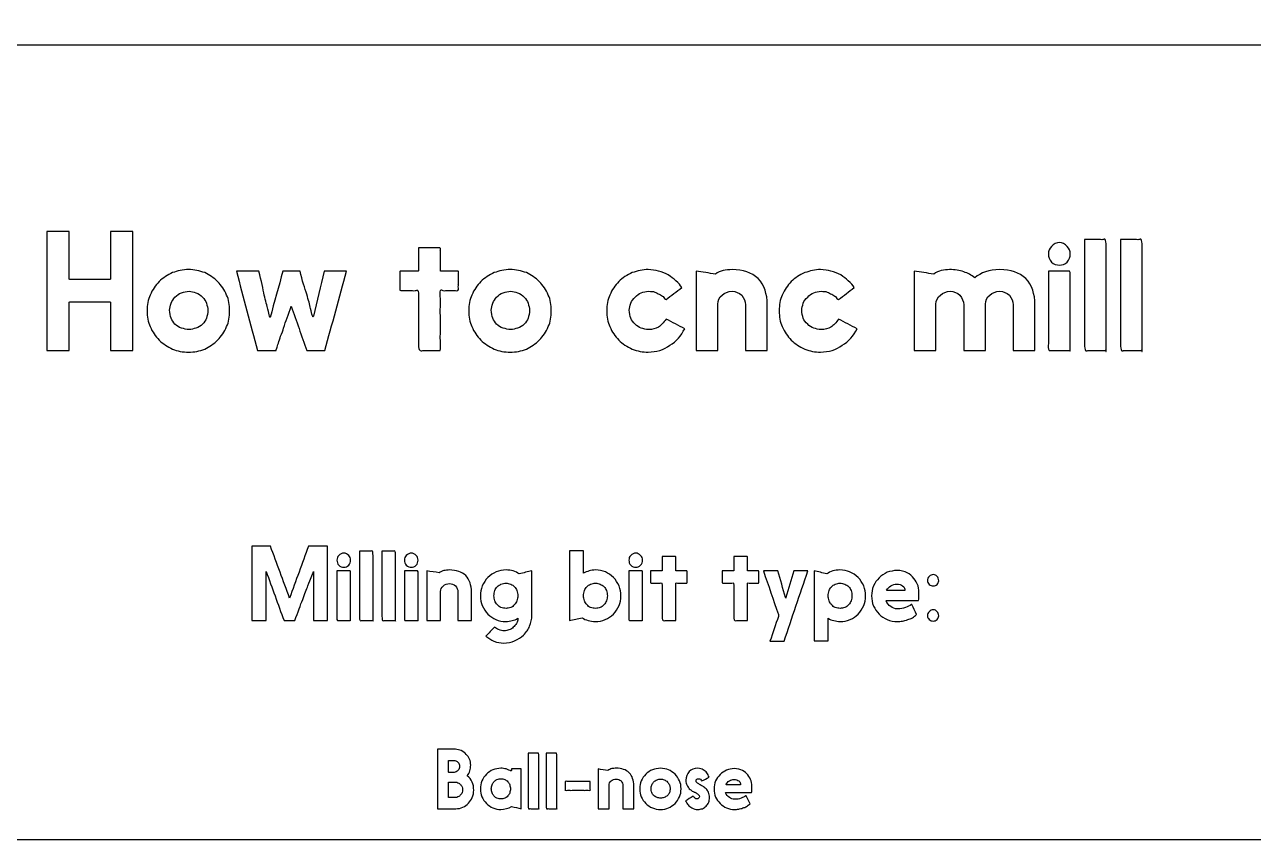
# Model space of a CAD drawing. Header units: millimetres. Extents: x 25 to 322, y 25 to 446.
# Drawn here: x 155.5 to 237.4, y 392 to 446.4 of the extents above; entities that cross this region are included whole.
import ezdxf

# ---------------------------------------------------------------- set-up
doc = ezdxf.new("R2010")
doc.units = ezdxf.units.MM
doc.header["$MEASUREMENT"] = 0
doc.layers.add('Work layer', color=254, linetype='Continuous', true_color=0xdddddd)

msp = doc.modelspace()

# ---------------------------------------------------------------- linework, layer by layer
at = {"layer": 'Work layer'}
msp.add_lwpolyline([(75, 392), (312, 392)], dxfattribs=at)
msp.add_rational_spline([(25, 28), (25, 25), (28, 25), (173.5, 25), (319, 25), (322, 25), (322, 28), (322, 235), (322, 442), (322, 445), (319, 445), (173.5, 445), (28, 445), (25, 445), (25, 442), (25, 235), (25, 28)], [1, 0.707106781187, 1, 1, 1, 0.707106781187, 1, 1, 1, 0.707106781187, 1, 1, 1, 0.707106781187, 1, 1, 1], degree=2, knots=[0, 0, 0, 4.712389, 4.712389, 295.712389, 295.712389, 300.424778, 300.424778, 714.424778, 714.424778, 719.137167, 719.137167, 1010.137167, 1010.137167, 1014.849556, 1014.849556, 1428.849556, 1428.849556, 1428.849556], dxfattribs=at)
for points, degree, knots in [([(161.2, 432.56), (161.7, 432.56), (162.2, 432.56), (162.7, 432.56), (162.7, 429.91), (162.7, 427.26), (162.7, 424.61), (162.2, 424.61), (161.7, 424.61), (161.2, 424.61), (161.2, 425.677), (161.2, 426.743), (161.2, 427.81), (161.2, 427.81), (161.2, 427.86), (161.15, 427.86), (160.267, 427.86), (159.383, 427.86), (158.5, 427.86), (158.45, 427.86), (158.45, 427.81), (158.45, 427.81), (158.45, 426.743), (158.45, 425.677), (158.45, 424.61), (157.95, 424.61), (157.45, 424.61), (156.95, 424.61), (156.95, 427.26), (156.95, 429.91), (156.95, 432.56), (157.45, 432.56), (157.95, 432.56), (158.45, 432.56), (158.45, 431.51), (158.45, 430.46), (158.45, 429.41), (158.45, 429.36), (158.45, 429.36), (158.5, 429.36), (159.383, 429.36), (160.267, 429.36), (161.15, 429.36), (161.2, 429.36), (161.2, 429.36), (161.2, 429.41), (161.2, 430.46), (161.2, 431.51), (161.2, 432.56)], 3, [0, 0, 0, 0, 1, 1, 1, 2, 2, 2, 3, 3, 3, 4, 4, 4, 5, 5, 5, 6, 6, 6, 7, 7, 7, 8, 8, 8, 9, 9, 9, 10, 10, 10, 11, 11, 11, 12, 12, 12, 13, 13, 13, 14, 14, 14, 15, 15, 15, 16, 16, 16, 16]), ([(226.15, 432.01), (226.875, 432.01), (227.6, 432.01), (227.6, 428.31), (227.6, 424.61), (226.875, 424.61), (226.15, 424.61), (226.15, 428.31), (226.15, 432.01)], 2, [0, 0, 0, 1, 1, 2, 2, 3, 3, 4, 4, 4]), ([(228.55, 432.01), (229.275, 432.01), (230, 432.01), (230, 428.31), (230, 424.61), (229.275, 424.61), (228.55, 424.61), (228.55, 428.31), (228.55, 432.01)], 2, [0, 0, 0, 1, 1, 2, 2, 3, 3, 4, 4, 4]), ([(181.75, 431.46), (182.475, 431.46), (183.2, 431.46), (183.2, 430.685), (183.2, 429.91), (183.8, 429.91), (184.4, 429.91), (184.4, 429.26), (184.4, 428.61), (183.8, 428.61), (183.2, 428.61), (183.2, 426.61), (183.2, 424.61), (182.475, 424.61), (181.75, 424.61), (181.75, 426.61), (181.75, 428.61), (181.125, 428.61), (180.5, 428.61), (180.5, 429.26), (180.5, 429.91), (181.125, 429.91), (181.75, 429.91), (181.75, 430.685), (181.75, 431.46)], 2, [0, 0, 0, 1, 1, 2, 2, 3, 3, 4, 4, 5, 5, 6, 6, 7, 7, 8, 8, 9, 9, 10, 10, 11, 11, 12, 12, 12]), ([(223.75, 431.06), (223.75, 431.26), (223.8, 431.41), (223.95, 431.56), (224.1, 431.71), (224.3, 431.81), (224.5, 431.81), (224.65, 431.81), (224.85, 431.71), (225, 431.56), (225.15, 431.41), (225.2, 431.26), (225.2, 431.06), (225.2, 430.86), (225.15, 430.66), (225, 430.51), (224.85, 430.36), (224.65, 430.31), (224.5, 430.31), (224.3, 430.31), (224.1, 430.36), (223.95, 430.51), (223.8, 430.66), (223.75, 430.86), (223.75, 431.06)], 3, [0, 0, 0, 0, 1, 1, 1, 2, 2, 2, 3, 3, 3, 4, 4, 4, 5, 5, 5, 6, 6, 6, 7, 7, 7, 8, 8, 8, 8]), ([(163.65, 427.26), (163.65, 427.66), (163.7, 428.01), (163.85, 428.31), (164, 428.66), (164.2, 428.96), (164.45, 429.21), (164.7, 429.46), (165, 429.66), (165.35, 429.81), (165.65, 429.91), (166.05, 430.01), (166.4, 430.01), (166.8, 430.01), (167.15, 429.91), (167.5, 429.81), (167.8, 429.66), (168.1, 429.46), (168.35, 429.21), (168.6, 428.96), (168.8, 428.66), (168.95, 428.31), (169.1, 428.01), (169.15, 427.66), (169.15, 427.26), (169.15, 426.86), (169.1, 426.51), (168.95, 426.21), (168.8, 425.86), (168.6, 425.56), (168.35, 425.31), (168.1, 425.06), (167.8, 424.86), (167.5, 424.71), (167.15, 424.56), (166.8, 424.51), (166.4, 424.51), (166.05, 424.51), (165.65, 424.56), (165.35, 424.71), (165, 424.86), (164.7, 425.06), (164.45, 425.31), (164.2, 425.56), (164, 425.86), (163.85, 426.21), (163.7, 426.51), (163.65, 426.86), (163.65, 427.26)], 3, [0, 0, 0, 0, 1, 1, 1, 2, 2, 2, 3, 3, 3, 4, 4, 4, 5, 5, 5, 6, 6, 6, 7, 7, 7, 8, 8, 8, 9, 9, 9, 10, 10, 10, 11, 11, 11, 12, 12, 12, 13, 13, 13, 14, 14, 14, 15, 15, 15, 16, 16, 16, 16]), ([(174.3, 424.61), (173.95, 425.593), (173.6, 426.577), (173.25, 427.56), (173.05, 427.01), (172.9, 426.56), (172.75, 426.11), (172.7, 425.96), (172.65, 425.76), (172.55, 425.56), (172.5, 425.41), (172.45, 425.26), (172.4, 425.11), (172.35, 424.96), (172.35, 424.86), (172.3, 424.76), (172.25, 424.66), (172.25, 424.61), (172.25, 424.61), (171.833, 424.61), (171.417, 424.61), (171, 424.61), (170.533, 426.377), (170.067, 428.143), (169.6, 429.91), (170.1, 429.91), (170.6, 429.91), (171.1, 429.91), (171.25, 429.26), (171.4, 428.71), (171.45, 428.31), (171.55, 427.91), (171.65, 427.61), (171.7, 427.36), (171.75, 427.16), (171.8, 427.01), (171.8, 426.91), (171.8, 426.86), (171.85, 426.81), (171.85, 426.81), (172.133, 427.843), (172.417, 428.877), (172.7, 429.91), (173.083, 429.91), (173.467, 429.91), (173.85, 429.91), (174, 429.26), (174.15, 428.76), (174.3, 428.36), (174.4, 427.96), (174.5, 427.66), (174.55, 427.41), (174.6, 427.21), (174.65, 427.06), (174.65, 426.96), (174.7, 426.91), (174.7, 426.86), (174.7, 426.86), (174.7, 426.86), (174.75, 426.86), (174.75, 426.91), (174.983, 427.91), (175.217, 428.91), (175.45, 429.91), (175.95, 429.91), (176.45, 429.91), (176.95, 429.91), (176.467, 428.143), (175.983, 426.377), (175.5, 424.61), (175.1, 424.61), (174.7, 424.61), (174.3, 424.61)], 3, [0, 0, 0, 0, 1.041667, 1.041667, 1.041667, 2.083333, 2.083333, 2.083333, 3.125, 3.125, 3.125, 4.166667, 4.166667, 4.166667, 5.208333, 5.208333, 5.208333, 6.25, 6.25, 6.25, 7.291667, 7.291667, 7.291667, 8.333333, 8.333333, 8.333333, 9.375, 9.375, 9.375, 10.416667, 10.416667, 10.416667, 11.458333, 11.458333, 11.458333, 12.5, 12.5, 12.5, 13.541667, 13.541667, 13.541667, 14.583333, 14.583333, 14.583333, 15.625, 15.625, 15.625, 16.666667, 16.666667, 16.666667, 17.708333, 17.708333, 17.708333, 18.75, 18.75, 18.75, 19.791667, 19.791667, 19.791667, 20.833333, 20.833333, 20.833333, 21.875, 21.875, 21.875, 22.916667, 22.916667, 22.916667, 23.958333, 23.958333, 23.958333, 25, 25, 25, 25]), ([(185.1, 427.26), (185.1, 427.66), (185.15, 428.01), (185.3, 428.31), (185.45, 428.66), (185.65, 428.96), (185.9, 429.21), (186.15, 429.46), (186.45, 429.66), (186.8, 429.81), (187.1, 429.91), (187.5, 430.01), (187.85, 430.01), (188.25, 430.01), (188.6, 429.91), (188.95, 429.81), (189.25, 429.66), (189.55, 429.46), (189.8, 429.21), (190.05, 428.96), (190.25, 428.66), (190.4, 428.31), (190.55, 428.01), (190.6, 427.66), (190.6, 427.26), (190.6, 426.86), (190.55, 426.51), (190.4, 426.21), (190.25, 425.86), (190.05, 425.56), (189.8, 425.31), (189.55, 425.06), (189.25, 424.86), (188.95, 424.71), (188.6, 424.56), (188.25, 424.51), (187.85, 424.51), (187.5, 424.51), (187.1, 424.56), (186.8, 424.71), (186.45, 424.86), (186.15, 425.06), (185.9, 425.31), (185.65, 425.56), (185.45, 425.86), (185.3, 426.21), (185.15, 426.51), (185.1, 426.86), (185.1, 427.26)], 3, [0, 0, 0, 0, 1, 1, 1, 2, 2, 2, 3, 3, 3, 4, 4, 4, 5, 5, 5, 6, 6, 6, 7, 7, 7, 8, 8, 8, 9, 9, 9, 10, 10, 10, 11, 11, 11, 12, 12, 12, 13, 13, 13, 14, 14, 14, 15, 15, 15, 16, 16, 16, 16]), ([(197.05, 430.01), (197.3, 430.01), (197.55, 429.96), (197.75, 429.91), (198, 429.86), (198.2, 429.76), (198.4, 429.66), (198.6, 429.51), (198.75, 429.41), (198.9, 429.26), (199.1, 429.11), (199.2, 428.96), (199.3, 428.81), (198.95, 428.543), (198.6, 428.277), (198.25, 428.01), (198.2, 428.06), (198.1, 428.11), (198.05, 428.21), (198, 428.26), (197.9, 428.31), (197.8, 428.36), (197.7, 428.41), (197.6, 428.46), (197.5, 428.51), (197.4, 428.56), (197.25, 428.56), (197.1, 428.56), (196.9, 428.56), (196.75, 428.51), (196.6, 428.46), (196.45, 428.41), (196.3, 428.31), (196.2, 428.16), (196.05, 428.06), (195.95, 427.91), (195.9, 427.76), (195.85, 427.61), (195.8, 427.46), (195.8, 427.31), (195.8, 427.11), (195.85, 426.91), (195.9, 426.76), (195.95, 426.61), (196.05, 426.51), (196.2, 426.36), (196.3, 426.26), (196.45, 426.16), (196.6, 426.11), (196.75, 426.06), (196.9, 426.01), (197.1, 426.01), (197.35, 426.01), (197.55, 426.06), (197.75, 426.16), (197.9, 426.31), (198.1, 426.46), (198.25, 426.71), (198.667, 426.493), (199.083, 426.277), (199.5, 426.06), (199.25, 425.61), (198.95, 425.21), (198.5, 424.96), (198.1, 424.66), (197.6, 424.51), (197.05, 424.51), (196.7, 424.51), (196.35, 424.56), (196, 424.71), (195.65, 424.86), (195.35, 425.06), (195.1, 425.31), (194.85, 425.56), (194.65, 425.86), (194.5, 426.21), (194.35, 426.51), (194.3, 426.86), (194.3, 427.26), (194.3, 427.66), (194.35, 428.01), (194.5, 428.31), (194.65, 428.66), (194.85, 428.96), (195.1, 429.21), (195.35, 429.46), (195.65, 429.66), (196, 429.81), (196.35, 429.91), (196.7, 430.01), (197.05, 430.01)], 3, [0, 0, 0, 0, 1, 1, 1, 2, 2, 2, 3, 3, 3, 4, 4, 4, 5, 5, 5, 6, 6, 6, 7, 7, 7, 8, 8, 8, 9, 9, 9, 10, 10, 10, 11, 11, 11, 12, 12, 12, 13, 13, 13, 14, 14, 14, 15, 15, 15, 16, 16, 16, 17, 17, 17, 18, 18, 18, 19, 19, 19, 20, 20, 20, 21, 21, 21, 22, 22, 22, 23, 23, 23, 24, 24, 24, 25, 25, 25, 26, 26, 26, 27, 27, 27, 28, 28, 28, 29, 29, 29, 30, 30, 30, 30]), ([(200.25, 429.91), (200.683, 429.843), (201.117, 429.777), (201.55, 429.71), (201.7, 429.81), (201.9, 429.91), (202.05, 429.96), (202.25, 429.96), (202.45, 430.01), (202.65, 430.01), (203.4, 430.01), (203.95, 429.81), (204.4, 429.41), (204.8, 428.96), (205, 428.41), (205, 427.66), (205, 426.643), (205, 425.627), (205, 424.61), (204.517, 424.61), (204.033, 424.61), (203.55, 424.61), (203.55, 425.627), (203.55, 426.643), (203.55, 427.66), (203.55, 427.91), (203.45, 428.11), (203.3, 428.31), (203.1, 428.46), (202.9, 428.56), (202.65, 428.56), (202.4, 428.56), (202.15, 428.46), (202, 428.31), (201.8, 428.16), (201.7, 427.96), (201.7, 427.71), (201.7, 426.677), (201.7, 425.643), (201.7, 424.61), (201.217, 424.61), (200.733, 424.61), (200.25, 424.61), (200.25, 426.377), (200.25, 428.143), (200.25, 429.91)], 3, [0, 0, 0, 0, 1, 1, 1, 2, 2, 2, 3, 3, 3, 4, 4, 4, 5, 5, 5, 6, 6, 6, 7, 7, 7, 8, 8, 8, 9, 9, 9, 10, 10, 10, 11, 11, 11, 12, 12, 12, 13, 13, 13, 14, 14, 14, 15, 15, 15, 15]), ([(208.55, 430.01), (208.8, 430.01), (209.05, 429.96), (209.25, 429.91), (209.5, 429.86), (209.7, 429.76), (209.9, 429.66), (210.1, 429.51), (210.25, 429.41), (210.4, 429.26), (210.6, 429.11), (210.7, 428.96), (210.8, 428.81), (210.45, 428.543), (210.1, 428.277), (209.75, 428.01), (209.7, 428.06), (209.6, 428.11), (209.55, 428.21), (209.5, 428.26), (209.4, 428.31), (209.3, 428.36), (209.2, 428.41), (209.1, 428.46), (209, 428.51), (208.9, 428.56), (208.75, 428.56), (208.6, 428.56), (208.4, 428.56), (208.25, 428.51), (208.1, 428.46), (207.95, 428.41), (207.8, 428.31), (207.7, 428.16), (207.55, 428.06), (207.45, 427.91), (207.4, 427.76), (207.35, 427.61), (207.3, 427.46), (207.3, 427.31), (207.3, 427.11), (207.35, 426.91), (207.4, 426.76), (207.45, 426.61), (207.55, 426.51), (207.7, 426.36), (207.8, 426.26), (207.95, 426.16), (208.1, 426.11), (208.25, 426.06), (208.4, 426.01), (208.6, 426.01), (208.85, 426.01), (209.05, 426.06), (209.25, 426.16), (209.4, 426.31), (209.6, 426.46), (209.75, 426.71), (210.167, 426.493), (210.583, 426.277), (211, 426.06), (210.75, 425.61), (210.45, 425.21), (210, 424.96), (209.6, 424.66), (209.1, 424.51), (208.55, 424.51), (208.2, 424.51), (207.85, 424.56), (207.5, 424.71), (207.15, 424.86), (206.85, 425.06), (206.6, 425.31), (206.35, 425.56), (206.15, 425.86), (206, 426.21), (205.85, 426.51), (205.8, 426.86), (205.8, 427.26), (205.8, 427.66), (205.85, 428.01), (206, 428.31), (206.15, 428.66), (206.35, 428.96), (206.6, 429.21), (206.85, 429.46), (207.15, 429.66), (207.5, 429.81), (207.85, 429.91), (208.2, 430.01), (208.55, 430.01)], 3, [0, 0, 0, 0, 1, 1, 1, 2, 2, 2, 3, 3, 3, 4, 4, 4, 5, 5, 5, 6, 6, 6, 7, 7, 7, 8, 8, 8, 9, 9, 9, 10, 10, 10, 11, 11, 11, 12, 12, 12, 13, 13, 13, 14, 14, 14, 15, 15, 15, 16, 16, 16, 17, 17, 17, 18, 18, 18, 19, 19, 19, 20, 20, 20, 21, 21, 21, 22, 22, 22, 23, 23, 23, 24, 24, 24, 25, 25, 25, 26, 26, 26, 27, 27, 27, 28, 28, 28, 29, 29, 29, 30, 30, 30, 30]), ([(214.8, 429.91), (215.233, 429.843), (215.667, 429.777), (216.1, 429.71), (216.25, 429.81), (216.45, 429.91), (216.6, 429.96), (216.8, 429.96), (217, 430.01), (217.15, 430.01), (217.5, 430.01), (217.85, 429.96), (218.1, 429.86), (218.4, 429.76), (218.6, 429.66), (218.85, 429.46), (219.25, 429.81), (219.8, 430.01), (220.5, 430.01), (221.25, 430.01), (221.8, 429.81), (222.25, 429.41), (222.65, 428.96), (222.85, 428.41), (222.85, 427.66), (222.85, 426.643), (222.85, 425.627), (222.85, 424.61), (222.367, 424.61), (221.883, 424.61), (221.4, 424.61), (221.4, 425.627), (221.4, 426.643), (221.4, 427.66), (221.4, 427.91), (221.3, 428.11), (221.15, 428.31), (220.95, 428.46), (220.75, 428.56), (220.5, 428.56), (220.25, 428.56), (220, 428.46), (219.85, 428.31), (219.65, 428.16), (219.55, 427.96), (219.55, 427.71), (219.55, 426.677), (219.55, 425.643), (219.55, 424.61), (219.067, 424.61), (218.583, 424.61), (218.1, 424.61), (218.1, 425.627), (218.1, 426.643), (218.1, 427.66), (218.1, 427.91), (218, 428.11), (217.85, 428.31), (217.65, 428.46), (217.45, 428.56), (217.2, 428.56), (216.95, 428.56), (216.7, 428.46), (216.55, 428.31), (216.35, 428.16), (216.25, 427.96), (216.25, 427.71), (216.25, 426.677), (216.25, 425.643), (216.25, 424.61), (215.767, 424.61), (215.283, 424.61), (214.8, 424.61), (214.8, 426.377), (214.8, 428.143), (214.8, 429.91)], 3, [0, 0, 0, 0, 1, 1, 1, 2, 2, 2, 3, 3, 3, 4, 4, 4, 5, 5, 5, 6, 6, 6, 7, 7, 7, 8, 8, 8, 9, 9, 9, 10, 10, 10, 11, 11, 11, 12, 12, 12, 13, 13, 13, 14, 14, 14, 15, 15, 15, 16, 16, 16, 17, 17, 17, 18, 18, 18, 19, 19, 19, 20, 20, 20, 21, 21, 21, 22, 22, 22, 23, 23, 23, 24, 24, 24, 25, 25, 25, 25]), ([(223.75, 429.91), (224.475, 429.91), (225.2, 429.91), (225.2, 427.26), (225.2, 424.61), (224.475, 424.61), (223.75, 424.61), (223.75, 427.26), (223.75, 429.91)], 2, [0, 0, 0, 1, 1, 2, 2, 3, 3, 4, 4, 4]), ([(165.15, 427.31), (165.15, 427.11), (165.2, 426.91), (165.25, 426.76), (165.3, 426.61), (165.4, 426.51), (165.5, 426.36), (165.65, 426.26), (165.75, 426.16), (165.95, 426.11), (166.1, 426.06), (166.25, 426.01), (166.45, 426.01), (166.6, 426.01), (166.75, 426.06), (166.9, 426.11), (167.1, 426.16), (167.2, 426.26), (167.35, 426.36), (167.45, 426.51), (167.55, 426.61), (167.6, 426.76), (167.65, 426.91), (167.7, 427.11), (167.7, 427.31), (167.7, 427.46), (167.65, 427.61), (167.6, 427.76), (167.55, 427.91), (167.45, 428.06), (167.35, 428.16), (167.2, 428.31), (167.1, 428.41), (166.9, 428.46), (166.75, 428.51), (166.6, 428.56), (166.45, 428.56), (166.25, 428.56), (166.1, 428.51), (165.95, 428.46), (165.75, 428.41), (165.65, 428.31), (165.5, 428.16), (165.4, 428.06), (165.3, 427.91), (165.25, 427.76), (165.2, 427.61), (165.15, 427.46), (165.15, 427.31)], 3, [0, 0, 0, 0, 1, 1, 1, 2, 2, 2, 3, 3, 3, 4, 4, 4, 5, 5, 5, 6, 6, 6, 7, 7, 7, 8, 8, 8, 9, 9, 9, 10, 10, 10, 11, 11, 11, 12, 12, 12, 13, 13, 13, 14, 14, 14, 15, 15, 15, 16, 16, 16, 16]), ([(186.6, 427.31), (186.6, 427.11), (186.65, 426.91), (186.7, 426.76), (186.75, 426.61), (186.85, 426.51), (186.95, 426.36), (187.1, 426.26), (187.2, 426.16), (187.4, 426.11), (187.55, 426.06), (187.7, 426.01), (187.9, 426.01), (188.05, 426.01), (188.2, 426.06), (188.35, 426.11), (188.55, 426.16), (188.65, 426.26), (188.8, 426.36), (188.9, 426.51), (189, 426.61), (189.05, 426.76), (189.1, 426.91), (189.15, 427.11), (189.15, 427.31), (189.15, 427.46), (189.1, 427.61), (189.05, 427.76), (189, 427.91), (188.9, 428.06), (188.8, 428.16), (188.65, 428.31), (188.55, 428.41), (188.35, 428.46), (188.2, 428.51), (188.05, 428.56), (187.9, 428.56), (187.7, 428.56), (187.55, 428.51), (187.4, 428.46), (187.2, 428.41), (187.1, 428.31), (186.95, 428.16), (186.85, 428.06), (186.75, 427.91), (186.7, 427.76), (186.65, 427.61), (186.6, 427.46), (186.6, 427.31)], 3, [0, 0, 0, 0, 1, 1, 1, 2, 2, 2, 3, 3, 3, 4, 4, 4, 5, 5, 5, 6, 6, 6, 7, 7, 7, 8, 8, 8, 9, 9, 9, 10, 10, 10, 11, 11, 11, 12, 12, 12, 13, 13, 13, 14, 14, 14, 15, 15, 15, 16, 16, 16, 16]), ([(174.4, 411.567), (174.827, 411.567), (175.254, 411.567), (175.681, 411.567), (175.681, 409.911), (175.681, 408.254), (175.681, 406.598), (175.369, 406.598), (175.056, 406.598), (174.744, 406.598), (174.744, 407.692), (174.744, 408.786), (174.744, 409.879), (174.744, 409.848), (174.713, 409.817), (174.713, 409.754), (174.681, 409.723), (174.65, 409.629), (174.588, 409.473), (174.525, 409.348), (174.463, 409.161), (174.369, 408.911), (174.275, 408.692), (174.15, 408.379), (174.025, 408.004), (173.869, 407.629), (173.713, 407.161), (173.494, 406.598), (173.254, 406.598), (173.015, 406.598), (172.775, 406.598), (172.379, 407.692), (171.983, 408.786), (171.588, 409.879), (171.588, 408.786), (171.588, 407.692), (171.588, 406.598), (171.265, 406.598), (170.942, 406.598), (170.619, 406.598), (170.619, 408.254), (170.619, 409.911), (170.619, 411.567), (171.035, 411.567), (171.452, 411.567), (171.869, 411.567), (172.296, 410.411), (172.723, 409.254), (173.15, 408.098), (173.567, 409.254), (173.983, 410.411), (174.4, 411.567)], 3, [0, 0, 0, 0, 1.058824, 1.058824, 1.058824, 2.117647, 2.117647, 2.117647, 3.176471, 3.176471, 3.176471, 4.235294, 4.235294, 4.235294, 5.294118, 5.294118, 5.294118, 6.352941, 6.352941, 6.352941, 7.411765, 7.411765, 7.411765, 8.470588, 8.470588, 8.470588, 9.529412, 9.529412, 9.529412, 10.588235, 10.588235, 10.588235, 11.647059, 11.647059, 11.647059, 12.705882, 12.705882, 12.705882, 13.764706, 13.764706, 13.764706, 14.823529, 14.823529, 14.823529, 15.882353, 15.882353, 15.882353, 16.941176, 16.941176, 16.941176, 18, 18, 18, 18]), ([(176.306, 410.629), (176.306, 410.754), (176.338, 410.848), (176.431, 410.942), (176.525, 411.036), (176.65, 411.098), (176.775, 411.098), (176.869, 411.098), (176.994, 411.036), (177.088, 410.942), (177.181, 410.848), (177.213, 410.754), (177.213, 410.629), (177.213, 410.504), (177.181, 410.379), (177.088, 410.286), (176.994, 410.192), (176.869, 410.161), (176.775, 410.161), (176.65, 410.161), (176.525, 410.192), (176.431, 410.286), (176.338, 410.379), (176.306, 410.504), (176.306, 410.629)], 3, [0, 0, 0, 0, 1, 1, 1, 2, 2, 2, 3, 3, 3, 4, 4, 4, 5, 5, 5, 6, 6, 6, 7, 7, 7, 8, 8, 8, 8]), ([(177.806, 411.223), (178.259, 411.223), (178.713, 411.223), (178.713, 408.911), (178.713, 406.598), (178.259, 406.598), (177.806, 406.598), (177.806, 408.911), (177.806, 411.223)], 2, [0, 0, 0, 1, 1, 2, 2, 3, 3, 4, 4, 4]), ([(179.306, 411.223), (179.759, 411.223), (180.213, 411.223), (180.213, 408.911), (180.213, 406.598), (179.759, 406.598), (179.306, 406.598), (179.306, 408.911), (179.306, 411.223)], 2, [0, 0, 0, 1, 1, 2, 2, 3, 3, 4, 4, 4]), ([(180.806, 410.629), (180.806, 410.754), (180.838, 410.848), (180.931, 410.942), (181.025, 411.036), (181.15, 411.098), (181.275, 411.098), (181.369, 411.098), (181.494, 411.036), (181.588, 410.942), (181.681, 410.848), (181.713, 410.754), (181.713, 410.629), (181.713, 410.504), (181.681, 410.379), (181.588, 410.286), (181.494, 410.192), (181.369, 410.161), (181.275, 410.161), (181.15, 410.161), (181.025, 410.192), (180.931, 410.286), (180.838, 410.379), (180.806, 410.504), (180.806, 410.629)], 3, [0, 0, 0, 0, 1, 1, 1, 2, 2, 2, 3, 3, 3, 4, 4, 4, 5, 5, 5, 6, 6, 6, 7, 7, 7, 8, 8, 8, 8]), ([(191.806, 411.254), (192.119, 411.254), (192.431, 411.254), (192.744, 411.254), (192.744, 410.754), (192.744, 410.254), (192.744, 409.754), (192.869, 409.817), (192.994, 409.879), (193.119, 409.911), (193.244, 409.942), (193.4, 409.973), (193.556, 409.973), (193.775, 409.973), (193.994, 409.911), (194.213, 409.848), (194.4, 409.754), (194.588, 409.629), (194.744, 409.473), (194.9, 409.317), (195.025, 409.129), (195.119, 408.911), (195.213, 408.692), (195.244, 408.473), (195.244, 408.254), (195.244, 408.004), (195.213, 407.786), (195.119, 407.598), (195.025, 407.379), (194.9, 407.192), (194.744, 407.036), (194.588, 406.879), (194.4, 406.754), (194.181, 406.661), (193.994, 406.567), (193.775, 406.536), (193.525, 406.536), (193.369, 406.536), (193.213, 406.567), (193.056, 406.598), (192.9, 406.661), (192.775, 406.692), (192.65, 406.786), (192.369, 406.723), (192.088, 406.661), (191.806, 406.598), (191.806, 408.15), (191.806, 409.702), (191.806, 411.254)], 3, [0, 0, 0, 0, 1, 1, 1, 2, 2, 2, 3, 3, 3, 4, 4, 4, 5, 5, 5, 6, 6, 6, 7, 7, 7, 8, 8, 8, 9, 9, 9, 10, 10, 10, 11, 11, 11, 12, 12, 12, 13, 13, 13, 14, 14, 14, 15, 15, 15, 16, 16, 16, 16]), ([(195.775, 410.629), (195.775, 410.754), (195.806, 410.848), (195.9, 410.942), (195.994, 411.036), (196.119, 411.098), (196.244, 411.098), (196.338, 411.098), (196.463, 411.036), (196.556, 410.942), (196.65, 410.848), (196.681, 410.754), (196.681, 410.629), (196.681, 410.504), (196.65, 410.379), (196.556, 410.286), (196.463, 410.192), (196.338, 410.161), (196.244, 410.161), (196.119, 410.161), (195.994, 410.192), (195.9, 410.286), (195.806, 410.379), (195.775, 410.504), (195.775, 410.629)], 3, [0, 0, 0, 0, 1, 1, 1, 2, 2, 2, 3, 3, 3, 4, 4, 4, 5, 5, 5, 6, 6, 6, 7, 7, 7, 8, 8, 8, 8]), ([(197.994, 410.879), (198.447, 410.879), (198.9, 410.879), (198.9, 410.395), (198.9, 409.911), (199.275, 409.911), (199.65, 409.911), (199.65, 409.504), (199.65, 409.098), (199.275, 409.098), (198.9, 409.098), (198.9, 407.848), (198.9, 406.598), (198.447, 406.598), (197.994, 406.598), (197.994, 407.848), (197.994, 409.098), (197.603, 409.098), (197.213, 409.098), (197.213, 409.504), (197.213, 409.911), (197.603, 409.911), (197.994, 409.911), (197.994, 410.395), (197.994, 410.879)], 2, [0, 0, 0, 1, 1, 2, 2, 3, 3, 4, 4, 5, 5, 6, 6, 7, 7, 8, 8, 9, 9, 10, 10, 11, 11, 12, 12, 12]), ([(202.775, 410.879), (203.228, 410.879), (203.681, 410.879), (203.681, 410.395), (203.681, 409.911), (204.056, 409.911), (204.431, 409.911), (204.431, 409.504), (204.431, 409.098), (204.056, 409.098), (203.681, 409.098), (203.681, 407.848), (203.681, 406.598), (203.228, 406.598), (202.775, 406.598), (202.775, 407.848), (202.775, 409.098), (202.384, 409.098), (201.994, 409.098), (201.994, 409.504), (201.994, 409.911), (202.384, 409.911), (202.775, 409.911), (202.775, 410.395), (202.775, 410.879)], 2, [0, 0, 0, 1, 1, 2, 2, 3, 3, 4, 4, 5, 5, 6, 6, 7, 7, 8, 8, 9, 9, 10, 10, 11, 11, 12, 12, 12]), ([(176.306, 409.911), (176.759, 409.911), (177.213, 409.911), (177.213, 408.254), (177.213, 406.598), (176.759, 406.598), (176.306, 406.598), (176.306, 408.254), (176.306, 409.911)], 2, [0, 0, 0, 1, 1, 2, 2, 3, 3, 4, 4, 4]), ([(180.806, 409.911), (181.259, 409.911), (181.713, 409.911), (181.713, 408.254), (181.713, 406.598), (181.259, 406.598), (180.806, 406.598), (180.806, 408.254), (180.806, 409.911)], 2, [0, 0, 0, 1, 1, 2, 2, 3, 3, 4, 4, 4]), ([(182.306, 409.911), (182.577, 409.869), (182.848, 409.827), (183.119, 409.786), (183.213, 409.848), (183.338, 409.911), (183.431, 409.942), (183.556, 409.942), (183.681, 409.973), (183.806, 409.973), (184.275, 409.973), (184.619, 409.848), (184.9, 409.598), (185.15, 409.317), (185.275, 408.973), (185.275, 408.504), (185.275, 407.869), (185.275, 407.234), (185.275, 406.598), (184.973, 406.598), (184.671, 406.598), (184.369, 406.598), (184.369, 407.234), (184.369, 407.869), (184.369, 408.504), (184.369, 408.661), (184.306, 408.786), (184.213, 408.911), (184.088, 409.004), (183.963, 409.067), (183.806, 409.067), (183.65, 409.067), (183.494, 409.004), (183.4, 408.911), (183.275, 408.817), (183.213, 408.692), (183.213, 408.536), (183.213, 407.89), (183.213, 407.244), (183.213, 406.598), (182.91, 406.598), (182.608, 406.598), (182.306, 406.598), (182.306, 407.702), (182.306, 408.806), (182.306, 409.911)], 3, [0, 0, 0, 0, 1, 1, 1, 2, 2, 2, 3, 3, 3, 4, 4, 4, 5, 5, 5, 6, 6, 6, 7, 7, 7, 8, 8, 8, 9, 9, 9, 10, 10, 10, 11, 11, 11, 12, 12, 12, 13, 13, 13, 14, 14, 14, 15, 15, 15, 15]), ([(186.806, 406.161), (186.9, 406.098), (186.994, 406.036), (187.088, 406.004), (187.213, 405.942), (187.338, 405.911), (187.463, 405.911), (187.588, 405.911), (187.681, 405.942), (187.775, 405.973), (187.9, 406.004), (187.994, 406.067), (188.056, 406.161), (188.15, 406.223), (188.213, 406.317), (188.275, 406.411), (188.338, 406.504), (188.369, 406.598), (188.369, 406.723), (188.369, 406.734), (188.369, 406.744), (188.369, 406.754), (188.244, 406.661), (188.119, 406.629), (187.994, 406.598), (187.869, 406.567), (187.713, 406.536), (187.556, 406.536), (187.338, 406.536), (187.119, 406.567), (186.9, 406.661), (186.713, 406.754), (186.525, 406.879), (186.369, 407.036), (186.213, 407.192), (186.088, 407.379), (185.994, 407.598), (185.9, 407.786), (185.869, 408.004), (185.869, 408.254), (185.869, 408.473), (185.931, 408.692), (185.994, 408.911), (186.088, 409.129), (186.213, 409.317), (186.369, 409.473), (186.525, 409.629), (186.713, 409.754), (186.931, 409.848), (187.119, 409.911), (187.338, 409.973), (187.588, 409.973), (187.744, 409.973), (187.931, 409.942), (188.056, 409.911), (188.213, 409.848), (188.338, 409.786), (188.463, 409.723), (188.744, 409.786), (189.025, 409.848), (189.306, 409.911), (189.306, 408.921), (189.306, 407.931), (189.306, 406.942), (189.306, 406.692), (189.244, 406.442), (189.15, 406.223), (189.056, 406.004), (188.931, 405.817), (188.744, 405.629), (188.588, 405.473), (188.369, 405.348), (188.15, 405.254), (187.931, 405.129), (187.681, 405.098), (187.431, 405.098), (187.213, 405.098), (186.994, 405.129), (186.775, 405.223), (186.588, 405.317), (186.4, 405.411), (186.244, 405.567), (186.431, 405.765), (186.619, 405.963), (186.806, 406.161)], 3, [0, 0, 0, 0, 1.035714, 1.035714, 1.035714, 2.071429, 2.071429, 2.071429, 3.107143, 3.107143, 3.107143, 4.142857, 4.142857, 4.142857, 5.178571, 5.178571, 5.178571, 6.214286, 6.214286, 6.214286, 7.25, 7.25, 7.25, 8.285714, 8.285714, 8.285714, 9.321429, 9.321429, 9.321429, 10.357143, 10.357143, 10.357143, 11.392857, 11.392857, 11.392857, 12.428571, 12.428571, 12.428571, 13.464286, 13.464286, 13.464286, 14.5, 14.5, 14.5, 15.535714, 15.535714, 15.535714, 16.571429, 16.571429, 16.571429, 17.607143, 17.607143, 17.607143, 18.642857, 18.642857, 18.642857, 19.678571, 19.678571, 19.678571, 20.714286, 20.714286, 20.714286, 21.75, 21.75, 21.75, 22.785714, 22.785714, 22.785714, 23.821429, 23.821429, 23.821429, 24.857143, 24.857143, 24.857143, 25.892857, 25.892857, 25.892857, 26.928571, 26.928571, 26.928571, 27.964286, 27.964286, 27.964286, 29, 29, 29, 29]), ([(195.775, 409.911), (196.228, 409.911), (196.681, 409.911), (196.681, 408.254), (196.681, 406.598), (196.228, 406.598), (195.775, 406.598), (195.775, 408.254), (195.775, 409.911)], 2, [0, 0, 0, 1, 1, 2, 2, 3, 3, 4, 4, 4]), ([(206.119, 405.223), (205.806, 405.223), (205.494, 405.223), (205.181, 405.223), (205.369, 405.775), (205.556, 406.327), (205.744, 406.879), (205.744, 406.879), (205.744, 406.911), (205.744, 406.942), (205.744, 406.942), (205.744, 406.973), (205.744, 407.004), (205.41, 407.973), (205.077, 408.942), (204.744, 409.911), (205.067, 409.911), (205.39, 409.911), (205.713, 409.911), (205.879, 409.317), (206.046, 408.723), (206.213, 408.129), (206.213, 408.098), (206.244, 408.098), (206.244, 408.098), (206.244, 408.098), (206.244, 408.098), (206.244, 408.129), (206.421, 408.723), (206.598, 409.317), (206.775, 409.911), (207.088, 409.911), (207.4, 409.911), (207.713, 409.911), (207.181, 408.348), (206.65, 406.786), (206.119, 405.223)], 3, [0, 0, 0, 0, 1.166667, 1.166667, 1.166667, 2.333333, 2.333333, 2.333333, 3.5, 3.5, 3.5, 4.666667, 4.666667, 4.666667, 5.833333, 5.833333, 5.833333, 7, 7, 7, 8.166667, 8.166667, 8.166667, 9.333333, 9.333333, 9.333333, 10.5, 10.5, 10.5, 11.666667, 11.666667, 11.666667, 12.833333, 12.833333, 12.833333, 14, 14, 14, 14]), ([(208.119, 409.911), (208.4, 409.848), (208.681, 409.786), (208.963, 409.723), (209.088, 409.786), (209.213, 409.848), (209.369, 409.911), (209.525, 409.942), (209.681, 409.973), (209.838, 409.973), (210.088, 409.973), (210.306, 409.911), (210.494, 409.848), (210.713, 409.754), (210.9, 409.629), (211.056, 409.473), (211.213, 409.317), (211.338, 409.129), (211.431, 408.911), (211.525, 408.692), (211.556, 408.473), (211.556, 408.254), (211.556, 408.004), (211.525, 407.786), (211.431, 407.598), (211.338, 407.379), (211.213, 407.192), (211.056, 407.036), (210.9, 406.879), (210.744, 406.754), (210.525, 406.661), (210.306, 406.567), (210.088, 406.536), (209.869, 406.536), (209.713, 406.536), (209.588, 406.567), (209.431, 406.598), (209.306, 406.629), (209.181, 406.661), (209.056, 406.754), (209.056, 406.254), (209.056, 405.754), (209.056, 405.254), (208.744, 405.254), (208.431, 405.254), (208.119, 405.254), (208.119, 406.806), (208.119, 408.359), (208.119, 409.911)], 3, [0, 0, 0, 0, 1, 1, 1, 2, 2, 2, 3, 3, 3, 4, 4, 4, 5, 5, 5, 6, 6, 6, 7, 7, 7, 8, 8, 8, 9, 9, 9, 10, 10, 10, 11, 11, 11, 12, 12, 12, 13, 13, 13, 14, 14, 14, 15, 15, 15, 16, 16, 16, 16]), ([(213.681, 407.379), (213.9, 407.379), (214.056, 407.411), (214.213, 407.473), (214.369, 407.536), (214.494, 407.598), (214.619, 407.661), (214.629, 407.661), (214.64, 407.661), (214.65, 407.661), (214.754, 407.442), (214.858, 407.223), (214.963, 407.004), (214.869, 406.911), (214.775, 406.848), (214.681, 406.786), (214.588, 406.723), (214.463, 406.692), (214.369, 406.661), (214.244, 406.598), (214.119, 406.598), (214.025, 406.567), (213.9, 406.536), (213.775, 406.536), (213.681, 406.536), (213.431, 406.536), (213.213, 406.567), (212.994, 406.661), (212.806, 406.754), (212.619, 406.879), (212.463, 407.036), (212.306, 407.192), (212.181, 407.379), (212.088, 407.567), (211.994, 407.786), (211.963, 408.004), (211.963, 408.254), (211.963, 408.473), (211.994, 408.692), (212.088, 408.911), (212.181, 409.129), (212.306, 409.286), (212.463, 409.442), (212.619, 409.598), (212.806, 409.723), (212.994, 409.817), (213.213, 409.879), (213.431, 409.942), (213.65, 409.942), (213.931, 409.942), (214.15, 409.879), (214.338, 409.786), (214.525, 409.692), (214.65, 409.567), (214.775, 409.411), (214.9, 409.254), (214.994, 409.098), (215.056, 408.911), (215.119, 408.723), (215.119, 408.536), (215.119, 408.348), (215.119, 408.192), (215.119, 408.067), (215.088, 407.942), (214.379, 407.942), (213.671, 407.942), (212.963, 407.942), (212.963, 407.942), (212.931, 407.942), (212.931, 407.911), (212.994, 407.754), (213.088, 407.629), (213.244, 407.536), (213.369, 407.442), (213.494, 407.379), (213.681, 407.379)], 3, [0, 0, 0, 0, 1, 1, 1, 2, 2, 2, 3, 3, 3, 4, 4, 4, 5, 5, 5, 6, 6, 6, 7, 7, 7, 8, 8, 8, 9, 9, 9, 10, 10, 10, 11, 11, 11, 12, 12, 12, 13, 13, 13, 14, 14, 14, 15, 15, 15, 16, 16, 16, 17, 17, 17, 18, 18, 18, 19, 19, 19, 20, 20, 20, 21, 21, 21, 22, 22, 22, 23, 23, 23, 24, 24, 24, 25, 25, 25, 25]), ([(186.775, 408.254), (186.775, 408.129), (186.806, 408.036), (186.838, 407.911), (186.869, 407.817), (186.931, 407.723), (186.994, 407.661), (187.088, 407.567), (187.15, 407.504), (187.244, 407.473), (187.369, 407.442), (187.463, 407.411), (187.588, 407.411), (187.681, 407.411), (187.775, 407.442), (187.9, 407.473), (187.994, 407.504), (188.056, 407.567), (188.15, 407.661), (188.213, 407.723), (188.275, 407.817), (188.306, 407.911), (188.338, 408.036), (188.369, 408.129), (188.369, 408.254), (188.369, 408.379), (188.338, 408.473), (188.306, 408.598), (188.275, 408.692), (188.213, 408.786), (188.15, 408.848), (188.056, 408.942), (187.994, 408.973), (187.9, 409.036), (187.775, 409.067), (187.681, 409.098), (187.588, 409.098), (187.463, 409.098), (187.369, 409.067), (187.244, 409.036), (187.15, 408.973), (187.088, 408.942), (186.994, 408.848), (186.931, 408.786), (186.869, 408.692), (186.838, 408.598), (186.806, 408.473), (186.775, 408.379), (186.775, 408.254)], 3, [0, 0, 0, 0, 1, 1, 1, 2, 2, 2, 3, 3, 3, 4, 4, 4, 5, 5, 5, 6, 6, 6, 7, 7, 7, 8, 8, 8, 9, 9, 9, 10, 10, 10, 11, 11, 11, 12, 12, 12, 13, 13, 13, 14, 14, 14, 15, 15, 15, 16, 16, 16, 16]), ([(194.338, 408.254), (194.338, 408.379), (194.306, 408.473), (194.275, 408.598), (194.244, 408.692), (194.181, 408.786), (194.119, 408.848), (194.025, 408.942), (193.963, 408.973), (193.869, 409.036), (193.744, 409.067), (193.65, 409.098), (193.556, 409.098), (193.431, 409.098), (193.338, 409.067), (193.213, 409.036), (193.119, 408.973), (193.056, 408.942), (192.963, 408.848), (192.9, 408.786), (192.838, 408.692), (192.806, 408.598), (192.775, 408.473), (192.744, 408.379), (192.744, 408.254), (192.744, 408.129), (192.775, 408.036), (192.806, 407.911), (192.838, 407.817), (192.9, 407.723), (192.963, 407.661), (193.056, 407.567), (193.119, 407.504), (193.213, 407.473), (193.338, 407.442), (193.431, 407.411), (193.556, 407.411), (193.65, 407.411), (193.744, 407.442), (193.869, 407.473), (193.963, 407.504), (194.025, 407.567), (194.119, 407.661), (194.181, 407.723), (194.244, 407.817), (194.275, 407.911), (194.306, 408.036), (194.338, 408.129), (194.338, 408.254)], 3, [0, 0, 0, 0, 1, 1, 1, 2, 2, 2, 3, 3, 3, 4, 4, 4, 5, 5, 5, 6, 6, 6, 7, 7, 7, 8, 8, 8, 9, 9, 9, 10, 10, 10, 11, 11, 11, 12, 12, 12, 13, 13, 13, 14, 14, 14, 15, 15, 15, 16, 16, 16, 16]), ([(210.65, 408.254), (210.65, 408.379), (210.619, 408.473), (210.588, 408.598), (210.556, 408.692), (210.494, 408.786), (210.431, 408.848), (210.338, 408.942), (210.275, 408.973), (210.181, 409.036), (210.056, 409.067), (209.963, 409.098), (209.869, 409.098), (209.744, 409.098), (209.65, 409.067), (209.525, 409.036), (209.431, 408.973), (209.369, 408.942), (209.275, 408.848), (209.213, 408.786), (209.15, 408.692), (209.119, 408.598), (209.088, 408.473), (209.056, 408.379), (209.056, 408.254), (209.056, 408.129), (209.088, 408.036), (209.119, 407.911), (209.15, 407.817), (209.213, 407.723), (209.275, 407.661), (209.369, 407.567), (209.431, 407.504), (209.525, 407.473), (209.65, 407.442), (209.744, 407.411), (209.869, 407.411), (209.963, 407.411), (210.056, 407.442), (210.181, 407.473), (210.275, 407.504), (210.338, 407.567), (210.431, 407.661), (210.494, 407.723), (210.556, 407.817), (210.588, 407.911), (210.619, 408.036), (210.65, 408.129), (210.65, 408.254)], 3, [0, 0, 0, 0, 1, 1, 1, 2, 2, 2, 3, 3, 3, 4, 4, 4, 5, 5, 5, 6, 6, 6, 7, 7, 7, 8, 8, 8, 9, 9, 9, 10, 10, 10, 11, 11, 11, 12, 12, 12, 13, 13, 13, 14, 14, 14, 15, 15, 15, 16, 16, 16, 16]), ([(213.65, 409.036), (213.494, 409.036), (213.369, 409.004), (213.244, 408.911), (213.119, 408.848), (213.025, 408.754), (212.963, 408.629), (212.963, 408.598), (212.963, 408.598), (212.994, 408.598), (213.379, 408.598), (213.765, 408.598), (214.15, 408.598), (214.181, 408.598), (214.181, 408.598), (214.181, 408.598), (214.181, 408.723), (214.15, 408.817), (214.025, 408.911), (213.931, 408.973), (213.806, 409.036), (213.65, 409.036)], 3, [0, 0, 0, 0, 1.285714, 1.285714, 1.285714, 2.571429, 2.571429, 2.571429, 3.857143, 3.857143, 3.857143, 5.142857, 5.142857, 5.142857, 6.428571, 6.428571, 6.428571, 7.714286, 7.714286, 7.714286, 9, 9, 9, 9]), ([(215.681, 409.254), (215.681, 409.379), (215.713, 409.473), (215.806, 409.536), (215.869, 409.629), (215.963, 409.661), (216.088, 409.661), (216.181, 409.661), (216.244, 409.629), (216.338, 409.536), (216.4, 409.473), (216.431, 409.379), (216.431, 409.254), (216.431, 409.161), (216.4, 409.098), (216.338, 409.004), (216.244, 408.942), (216.181, 408.911), (216.088, 408.911), (215.963, 408.911), (215.869, 408.942), (215.806, 409.004), (215.713, 409.098), (215.681, 409.161), (215.681, 409.254)], 3, [0, 0, 0, 0, 1, 1, 1, 2, 2, 2, 3, 3, 3, 4, 4, 4, 5, 5, 5, 6, 6, 6, 7, 7, 7, 8, 8, 8, 8]), ([(215.681, 406.911), (215.681, 407.036), (215.713, 407.098), (215.806, 407.192), (215.869, 407.286), (215.963, 407.317), (216.088, 407.317), (216.181, 407.317), (216.244, 407.286), (216.338, 407.192), (216.4, 407.098), (216.431, 407.036), (216.431, 406.911), (216.431, 406.817), (216.4, 406.754), (216.338, 406.661), (216.244, 406.598), (216.181, 406.567), (216.088, 406.567), (215.963, 406.567), (215.869, 406.598), (215.806, 406.661), (215.713, 406.754), (215.681, 406.817), (215.681, 406.911)], 3, [0, 0, 0, 0, 1, 1, 1, 2, 2, 2, 3, 3, 3, 4, 4, 4, 5, 5, 5, 6, 6, 6, 7, 7, 7, 8, 8, 8, 8]), ([(183, 394.05), (183, 395.375), (183, 396.7), (183, 398.025), (183.383, 398.025), (183.767, 398.025), (184.15, 398.025), (184.175, 398.025), (184.2, 398.025), (184.2, 398.025), (184.35, 398), (184.475, 397.975), (184.6, 397.925), (184.725, 397.85), (184.85, 397.775), (184.925, 397.675), (185.025, 397.575), (185.1, 397.475), (185.15, 397.35), (185.2, 397.225), (185.225, 397.1), (185.225, 396.95), (185.225, 396.825), (185.2, 396.7), (185.175, 396.575), (185.125, 396.45), (185.075, 396.35), (185, 396.25), (185.15, 396.125), (185.25, 396), (185.325, 395.825), (185.4, 395.675), (185.425, 395.475), (185.425, 395.275), (185.425, 395.125), (185.4, 394.95), (185.325, 394.8), (185.275, 394.65), (185.175, 394.525), (185.075, 394.425), (184.975, 394.3), (184.85, 394.225), (184.7, 394.15), (184.55, 394.075), (184.4, 394.05), (184.225, 394.05), (183.817, 394.05), (183.408, 394.05), (183, 394.05)], 3, [0, 0, 0, 0, 1, 1, 1, 2, 2, 2, 3, 3, 3, 4, 4, 4, 5, 5, 5, 6, 6, 6, 7, 7, 7, 8, 8, 8, 9, 9, 9, 10, 10, 10, 11, 11, 11, 12, 12, 12, 13, 13, 13, 14, 14, 14, 15, 15, 15, 16, 16, 16, 16]), ([(189.05, 397.75), (189.412, 397.75), (189.775, 397.75), (189.775, 395.9), (189.775, 394.05), (189.412, 394.05), (189.05, 394.05), (189.05, 395.9), (189.05, 397.75)], 2, [0, 0, 0, 1, 1, 2, 2, 3, 3, 4, 4, 4]), ([(190.25, 397.75), (190.613, 397.75), (190.975, 397.75), (190.975, 395.9), (190.975, 394.05), (190.613, 394.05), (190.25, 394.05), (190.25, 395.9), (190.25, 397.75)], 2, [0, 0, 0, 1, 1, 2, 2, 3, 3, 4, 4, 4]), ([(184.475, 396.875), (184.475, 396.975), (184.45, 397.075), (184.375, 397.15), (184.3, 397.225), (184.2, 397.275), (184.075, 397.275), (183.975, 397.275), (183.875, 397.275), (183.775, 397.275), (183.75, 397.275), (183.75, 397.25), (183.75, 397.25), (183.75, 397), (183.75, 396.75), (183.75, 396.5), (183.75, 396.475), (183.75, 396.475), (183.775, 396.475), (183.892, 396.475), (184.008, 396.475), (184.125, 396.475), (184.225, 396.475), (184.3, 396.525), (184.375, 396.6), (184.45, 396.675), (184.475, 396.775), (184.475, 396.875)], 3, [0, 0, 0, 0, 1, 1, 1, 2, 2, 2, 3, 3, 3, 4, 4, 4, 5, 5, 5, 6, 6, 6, 7, 7, 7, 8, 8, 8, 9, 9, 9, 9]), ([(185.875, 395.375), (185.875, 395.55), (185.9, 395.725), (185.975, 395.9), (186.05, 396.075), (186.15, 396.225), (186.275, 396.35), (186.4, 396.475), (186.55, 396.575), (186.7, 396.65), (186.875, 396.7), (187.05, 396.75), (187.225, 396.75), (187.35, 396.75), (187.475, 396.725), (187.6, 396.7), (187.725, 396.65), (187.825, 396.6), (187.925, 396.55), (187.933, 396.6), (187.942, 396.65), (187.95, 396.7), (188.167, 396.7), (188.383, 396.7), (188.6, 396.7), (188.6, 395.817), (188.6, 394.933), (188.6, 394.05), (188.383, 394.1), (188.167, 394.15), (187.95, 394.2), (187.725, 394.075), (187.5, 394), (187.225, 394), (187.05, 394), (186.875, 394.025), (186.7, 394.1), (186.55, 394.175), (186.4, 394.275), (186.275, 394.4), (186.15, 394.525), (186.05, 394.675), (185.975, 394.85), (185.9, 395), (185.875, 395.175), (185.875, 395.375)], 3, [0, 0, 0, 0, 1, 1, 1, 2, 2, 2, 3, 3, 3, 4, 4, 4, 5, 5, 5, 6, 6, 6, 7, 7, 7, 8, 8, 8, 9, 9, 9, 10, 10, 10, 11, 11, 11, 12, 12, 12, 13, 13, 13, 14, 14, 14, 15, 15, 15, 15]), ([(193.725, 396.7), (193.942, 396.667), (194.158, 396.633), (194.375, 396.6), (194.45, 396.65), (194.55, 396.7), (194.625, 396.725), (194.725, 396.725), (194.825, 396.75), (194.925, 396.75), (195.3, 396.75), (195.575, 396.65), (195.8, 396.45), (196, 396.225), (196.1, 395.95), (196.1, 395.575), (196.1, 395.067), (196.1, 394.558), (196.1, 394.05), (195.858, 394.05), (195.617, 394.05), (195.375, 394.05), (195.375, 394.558), (195.375, 395.067), (195.375, 395.575), (195.375, 395.7), (195.325, 395.8), (195.25, 395.9), (195.15, 395.975), (195.05, 396.025), (194.925, 396.025), (194.8, 396.025), (194.675, 395.975), (194.6, 395.9), (194.5, 395.825), (194.45, 395.725), (194.45, 395.6), (194.45, 395.083), (194.45, 394.567), (194.45, 394.05), (194.208, 394.05), (193.967, 394.05), (193.725, 394.05), (193.725, 394.933), (193.725, 395.817), (193.725, 396.7)], 3, [0, 0, 0, 0, 1, 1, 1, 2, 2, 2, 3, 3, 3, 4, 4, 4, 5, 5, 5, 6, 6, 6, 7, 7, 7, 8, 8, 8, 9, 9, 9, 10, 10, 10, 11, 11, 11, 12, 12, 12, 13, 13, 13, 14, 14, 14, 15, 15, 15, 15]), ([(196.5, 395.375), (196.5, 395.575), (196.525, 395.75), (196.6, 395.9), (196.675, 396.075), (196.775, 396.225), (196.9, 396.35), (197.025, 396.475), (197.175, 396.575), (197.35, 396.65), (197.5, 396.7), (197.7, 396.75), (197.875, 396.75), (198.075, 396.75), (198.25, 396.7), (198.425, 396.65), (198.575, 396.575), (198.725, 396.475), (198.85, 396.35), (198.975, 396.225), (199.075, 396.075), (199.15, 395.9), (199.225, 395.75), (199.25, 395.575), (199.25, 395.375), (199.25, 395.175), (199.225, 395), (199.15, 394.85), (199.075, 394.675), (198.975, 394.525), (198.85, 394.4), (198.725, 394.275), (198.575, 394.175), (198.425, 394.1), (198.25, 394.025), (198.075, 394), (197.875, 394), (197.7, 394), (197.5, 394.025), (197.35, 394.1), (197.175, 394.175), (197.025, 394.275), (196.9, 394.4), (196.775, 394.525), (196.675, 394.675), (196.6, 394.85), (196.525, 395), (196.5, 395.175), (196.5, 395.375)], 3, [0, 0, 0, 0, 1, 1, 1, 2, 2, 2, 3, 3, 3, 4, 4, 4, 5, 5, 5, 6, 6, 6, 7, 7, 7, 8, 8, 8, 9, 9, 9, 10, 10, 10, 11, 11, 11, 12, 12, 12, 13, 13, 13, 14, 14, 14, 15, 15, 15, 16, 16, 16, 16]), ([(200.05, 394.875), (200.1, 394.85), (200.15, 394.8), (200.175, 394.75), (200.2, 394.725), (200.25, 394.7), (200.325, 394.7), (200.35, 394.7), (200.4, 394.7), (200.425, 394.75), (200.45, 394.775), (200.475, 394.8), (200.475, 394.85), (200.475, 394.9), (200.45, 394.975), (200.4, 395), (200.325, 395.05), (200.275, 395.1), (200.225, 395.125), (200.2, 395.125), (200.2, 395.125), (200.175, 395.15), (200.125, 395.15), (200.075, 395.2), (200, 395.225), (199.925, 395.275), (199.875, 395.325), (199.8, 395.375), (199.75, 395.45), (199.7, 395.525), (199.65, 395.6), (199.6, 395.7), (199.575, 395.8), (199.575, 395.95), (199.575, 396.175), (199.65, 396.375), (199.8, 396.525), (199.925, 396.675), (200.125, 396.75), (200.375, 396.75), (200.525, 396.75), (200.65, 396.7), (200.725, 396.65), (200.825, 396.575), (200.9, 396.525), (200.975, 396.45), (201.025, 396.35), (201.075, 396.25), (201.125, 396.15), (200.958, 396.067), (200.792, 395.983), (200.625, 395.9), (200.6, 395.95), (200.575, 395.975), (200.55, 396.025), (200.5, 396.05), (200.45, 396.05), (200.4, 396.05), (200.375, 396.05), (200.325, 396.05), (200.3, 396.025), (200.275, 396), (200.25, 395.95), (200.25, 395.925), (200.25, 395.85), (200.275, 395.825), (200.325, 395.775), (200.35, 395.75), (200.425, 395.7), (200.475, 395.675), (200.55, 395.625), (200.625, 395.575), (200.7, 395.55), (200.775, 395.5), (200.85, 395.45), (200.925, 395.375), (200.975, 395.325), (201.05, 395.225), (201.075, 395.15), (201.125, 395.05), (201.15, 394.925), (201.15, 394.8), (201.15, 394.675), (201.125, 394.575), (201.1, 394.475), (201.05, 394.375), (201, 394.3), (200.925, 394.225), (200.85, 394.15), (200.775, 394.1), (200.675, 394.05), (200.575, 394.025), (200.475, 394), (200.375, 394), (200.225, 394), (200.1, 394.025), (199.975, 394.1), (199.875, 394.15), (199.8, 394.225), (199.725, 394.3), (199.65, 394.375), (199.6, 394.475), (199.55, 394.575), (199.717, 394.675), (199.883, 394.775), (200.05, 394.875)], 3, [0, 0, 0, 0, 1, 1, 1, 2, 2, 2, 3, 3, 3, 4, 4, 4, 5, 5, 5, 6, 6, 6, 7, 7, 7, 8, 8, 8, 9, 9, 9, 10, 10, 10, 11, 11, 11, 12, 12, 12, 13, 13, 13, 14, 14, 14, 15, 15, 15, 16, 16, 16, 17, 17, 17, 18, 18, 18, 19, 19, 19, 20, 20, 20, 21, 21, 21, 22, 22, 22, 23, 23, 23, 24, 24, 24, 25, 25, 25, 26, 26, 26, 27, 27, 27, 28, 28, 28, 29, 29, 29, 30, 30, 30, 31, 31, 31, 32, 32, 32, 33, 33, 33, 34, 34, 34, 35, 35, 35, 35]), ([(202.825, 394.675), (203, 394.675), (203.125, 394.7), (203.25, 394.75), (203.375, 394.8), (203.475, 394.85), (203.575, 394.9), (203.583, 394.9), (203.592, 394.9), (203.6, 394.9), (203.683, 394.725), (203.767, 394.55), (203.85, 394.375), (203.775, 394.3), (203.7, 394.25), (203.625, 394.2), (203.55, 394.15), (203.45, 394.125), (203.375, 394.1), (203.275, 394.05), (203.175, 394.05), (203.1, 394.025), (203, 394), (202.9, 394), (202.825, 394), (202.625, 394), (202.45, 394.025), (202.275, 394.1), (202.125, 394.175), (201.975, 394.275), (201.85, 394.4), (201.725, 394.525), (201.625, 394.675), (201.55, 394.825), (201.475, 395), (201.45, 395.175), (201.45, 395.375), (201.45, 395.55), (201.475, 395.725), (201.55, 395.9), (201.625, 396.075), (201.725, 396.2), (201.85, 396.325), (201.975, 396.45), (202.125, 396.55), (202.275, 396.625), (202.45, 396.675), (202.625, 396.725), (202.8, 396.725), (203.025, 396.725), (203.2, 396.675), (203.35, 396.6), (203.5, 396.525), (203.6, 396.425), (203.7, 396.3), (203.8, 396.175), (203.875, 396.05), (203.925, 395.9), (203.975, 395.75), (203.975, 395.6), (203.975, 395.45), (203.975, 395.325), (203.975, 395.225), (203.95, 395.125), (203.383, 395.125), (202.817, 395.125), (202.25, 395.125), (202.25, 395.125), (202.225, 395.125), (202.225, 395.1), (202.275, 394.975), (202.35, 394.875), (202.475, 394.8), (202.575, 394.725), (202.675, 394.675), (202.825, 394.675)], 3, [0, 0, 0, 0, 1, 1, 1, 2, 2, 2, 3, 3, 3, 4, 4, 4, 5, 5, 5, 6, 6, 6, 7, 7, 7, 8, 8, 8, 9, 9, 9, 10, 10, 10, 11, 11, 11, 12, 12, 12, 13, 13, 13, 14, 14, 14, 15, 15, 15, 16, 16, 16, 17, 17, 17, 18, 18, 18, 19, 19, 19, 20, 20, 20, 21, 21, 21, 22, 22, 22, 23, 23, 23, 24, 24, 24, 25, 25, 25, 25]), ([(184.2, 394.8), (184.275, 394.8), (184.325, 394.8), (184.375, 394.85), (184.45, 394.875), (184.5, 394.9), (184.525, 394.95), (184.575, 395), (184.625, 395.05), (184.65, 395.125), (184.675, 395.175), (184.675, 395.25), (184.675, 395.325), (184.675, 395.375), (184.675, 395.45), (184.65, 395.5), (184.625, 395.575), (184.575, 395.625), (184.525, 395.675), (184.5, 395.725), (184.45, 395.75), (184.375, 395.775), (184.325, 395.8), (184.275, 395.825), (184.2, 395.825), (184.058, 395.825), (183.917, 395.825), (183.775, 395.825), (183.75, 395.825), (183.75, 395.8), (183.75, 395.8), (183.75, 395.475), (183.75, 395.15), (183.75, 394.825), (183.75, 394.8), (183.75, 394.8), (183.775, 394.8), (183.917, 394.8), (184.058, 394.8), (184.2, 394.8)], 3, [0, 0, 0, 0, 1, 1, 1, 2, 2, 2, 3, 3, 3, 4, 4, 4, 5, 5, 5, 6, 6, 6, 7, 7, 7, 8, 8, 8, 9, 9, 9, 10, 10, 10, 11, 11, 11, 12, 12, 12, 13, 13, 13, 13]), ([(186.6, 395.375), (186.6, 395.275), (186.625, 395.2), (186.65, 395.1), (186.675, 395.025), (186.725, 394.95), (186.775, 394.9), (186.85, 394.825), (186.9, 394.775), (186.975, 394.75), (187.075, 394.725), (187.15, 394.7), (187.25, 394.7), (187.325, 394.7), (187.4, 394.725), (187.5, 394.75), (187.575, 394.775), (187.625, 394.825), (187.7, 394.9), (187.75, 394.95), (187.8, 395.025), (187.825, 395.1), (187.85, 395.2), (187.875, 395.275), (187.875, 395.375), (187.875, 395.475), (187.85, 395.55), (187.825, 395.65), (187.8, 395.725), (187.75, 395.8), (187.7, 395.85), (187.625, 395.925), (187.575, 395.95), (187.5, 396), (187.4, 396.025), (187.325, 396.05), (187.25, 396.05), (187.15, 396.05), (187.075, 396.025), (186.975, 396), (186.9, 395.95), (186.85, 395.925), (186.775, 395.85), (186.725, 395.8), (186.675, 395.725), (186.65, 395.65), (186.625, 395.55), (186.6, 395.475), (186.6, 395.375)], 3, [0, 0, 0, 0, 1, 1, 1, 2, 2, 2, 3, 3, 3, 4, 4, 4, 5, 5, 5, 6, 6, 6, 7, 7, 7, 8, 8, 8, 9, 9, 9, 10, 10, 10, 11, 11, 11, 12, 12, 12, 13, 13, 13, 14, 14, 14, 15, 15, 15, 16, 16, 16, 16]), ([(193.2, 395.875), (193.2, 395.575), (193.2, 395.275), (192.363, 395.275), (191.525, 395.275), (191.525, 395.575), (191.525, 395.875), (192.363, 395.875), (193.2, 395.875)], 2, [0, 0, 0, 1, 1, 2, 2, 3, 3, 4, 4, 4]), ([(197.25, 395.4), (197.25, 395.3), (197.275, 395.2), (197.3, 395.125), (197.325, 395.05), (197.375, 395), (197.425, 394.925), (197.5, 394.875), (197.55, 394.825), (197.65, 394.8), (197.725, 394.775), (197.8, 394.75), (197.9, 394.75), (197.975, 394.75), (198.05, 394.775), (198.125, 394.8), (198.225, 394.825), (198.275, 394.875), (198.35, 394.925), (198.4, 395), (198.45, 395.05), (198.475, 395.125), (198.5, 395.2), (198.525, 395.3), (198.525, 395.4), (198.525, 395.475), (198.5, 395.55), (198.475, 395.625), (198.45, 395.7), (198.4, 395.775), (198.35, 395.825), (198.275, 395.9), (198.225, 395.95), (198.125, 395.975), (198.05, 396), (197.975, 396.025), (197.9, 396.025), (197.8, 396.025), (197.725, 396), (197.65, 395.975), (197.55, 395.95), (197.5, 395.9), (197.425, 395.825), (197.375, 395.775), (197.325, 395.7), (197.3, 395.625), (197.275, 395.55), (197.25, 395.475), (197.25, 395.4)], 3, [0, 0, 0, 0, 1, 1, 1, 2, 2, 2, 3, 3, 3, 4, 4, 4, 5, 5, 5, 6, 6, 6, 7, 7, 7, 8, 8, 8, 9, 9, 9, 10, 10, 10, 11, 11, 11, 12, 12, 12, 13, 13, 13, 14, 14, 14, 15, 15, 15, 16, 16, 16, 16]), ([(202.8, 396), (202.675, 396), (202.575, 395.975), (202.475, 395.9), (202.375, 395.85), (202.3, 395.775), (202.25, 395.675), (202.25, 395.65), (202.25, 395.65), (202.275, 395.65), (202.583, 395.65), (202.892, 395.65), (203.2, 395.65), (203.225, 395.65), (203.225, 395.65), (203.225, 395.65), (203.225, 395.75), (203.2, 395.825), (203.1, 395.9), (203.025, 395.95), (202.925, 396), (202.8, 396)], 3, [0, 0, 0, 0, 1.285714, 1.285714, 1.285714, 2.571429, 2.571429, 2.571429, 3.857143, 3.857143, 3.857143, 5.142857, 5.142857, 5.142857, 6.428571, 6.428571, 6.428571, 7.714286, 7.714286, 7.714286, 9, 9, 9, 9])]:
    msp.add_open_spline(points, degree=degree, knots=knots, dxfattribs=at)

doc.saveas('drawing.dxf')
